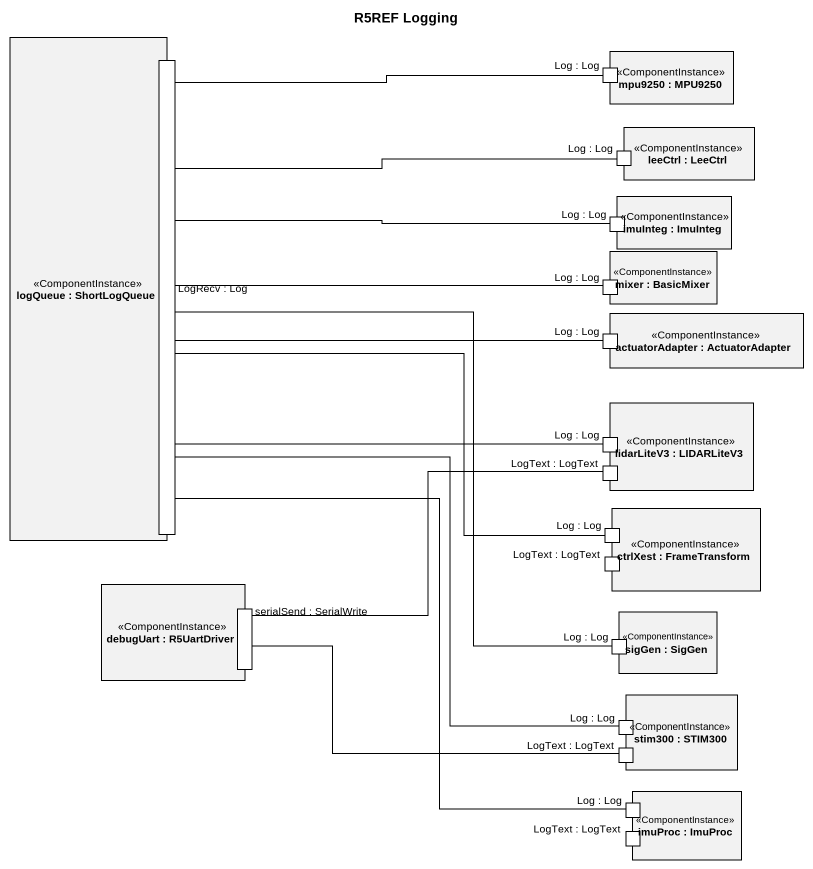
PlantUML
@startuml
title R5REF Logging
rectangle "logQueue : ShortLogQueue" as logQueue <<ComponentInstance>> {
  port "LogRecv : Log" as LogRecv_Log
}
rectangle "mpu9250 : MPU9250" as mpu9250 <<ComponentInstance>> {
  port "Log : Log" as Log_Log
}
rectangle "leeCtrl : LeeCtrl" as leeCtrl <<ComponentInstance>> {
  port "Log : Log" as Log_Log_2
}
rectangle "imuInteg : ImuInteg" as imuInteg <<ComponentInstance>> {
  port "Log : Log" as Log_Log_3
}
rectangle "mixer : BasicMixer" as mixer <<ComponentInstance>> {
  port "Log : Log" as Log_Log_4
}
rectangle "actuatorAdapter : ActuatorAdapter" as actuatorAdapter <<ComponentInstance>> {
  port "Log : Log" as Log_Log_5
}
rectangle "lidarLiteV3 : LIDARLiteV3" as lidarLiteV3 <<ComponentInstance>> {
  port "Log : Log" as Log_Log_6
  port "LogText : LogText" as LogText_LogText
}
rectangle "ctrlXest : FrameTransform" as ctrlXest <<ComponentInstance>> {
  port "Log : Log" as Log_Log_7
  port "LogText : LogText" as LogText_LogText_2
}
rectangle "debugUart : R5UartDriver" as debugUart <<ComponentInstance>> {
  port "serialSend : SerialWrite" as serialSend_SerialWrite
}
rectangle "sigGen : SigGen" as sigGen <<ComponentInstance>> {
  port "Log : Log" as Log_Log_8
}
rectangle "stim300 : STIM300" as stim300 <<ComponentInstance>> {
  port "Log : Log" as Log_Log_9
  port "LogText : LogText" as LogText_LogText_3
}
rectangle "imuProc : ImuProc" as imuProc <<ComponentInstance>> {
  port "Log : Log" as Log_Log_10
  port "LogText : LogText" as LogText_LogText_4
}
LogRecv_Log -right- Log_Log_2
LogRecv_Log -- Log_Log_10
Log_Log -left- LogRecv_Log
Log_Log_3 -left- LogRecv_Log
Log_Log_4 -left- LogRecv_Log
Log_Log_5 -left- LogRecv_Log
Log_Log_6 -left- LogRecv_Log
LogText_LogText -left- serialSend_SerialWrite
Log_Log_7 -left- LogRecv_Log
Log_Log_8 -up- LogRecv_Log
Log_Log_9 -up- LogRecv_Log
LogText_LogText_3 -left- serialSend_SerialWrite
@enduml
